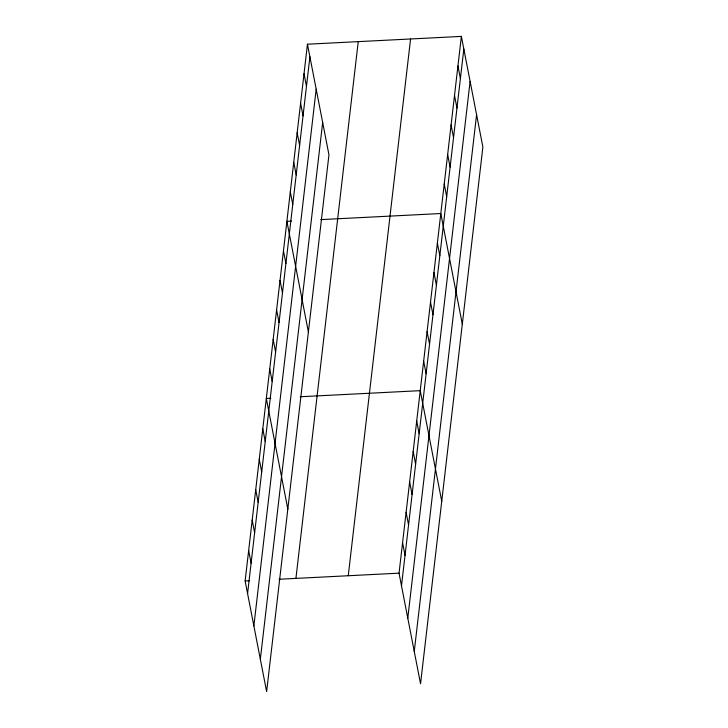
<?xml version="1.0" encoding="UTF-8"?>
<svg xmlns="http://www.w3.org/2000/svg" width="728" height="728" viewBox="0 0 728 728"><rect width="100%" height="100%" fill="white"/><g stroke="black" fill="none" stroke-linecap="round" stroke-linejoin="round"><path stroke-width="1.09" d="M307.453 44.208L328.956 154.837L266.63 691.6L245.127 580.971L307.453 44.208L461.37 36.4L482.873 147.029L420.547 683.792L399.044 573.163L461.37 36.4M247.575 593.593L309.901 56.83M253.863 625.934L316.189 89.171M260.342 659.259L322.668 122.495M295.923 578.396L358.24 41.633M348.257 575.739L410.574 38.975M401.501 585.776L463.827 49.022M407.789 618.127L470.106 81.363M414.259 651.442L476.585 114.687M291.4 221.112L286.887 221.339L308.39 331.968M320.748 219.619L440.804 213.532L462.307 324.16M270.834 398.243L266.321 398.471L287.824 509.1M300.182 396.751L420.238 390.663L441.741 501.292M245.127 580.971L249.64 580.744M278.988 579.251L399.044 573.163M457.939 65.92L460.396 78.542M454.518 95.441L456.966 108.062M451.087 124.961L453.535 137.583M447.656 154.491L450.113 167.103M444.235 184.011L446.683 196.633M437.373 243.052L439.83 255.674M433.952 272.572L436.4 285.194M430.521 302.093L432.969 314.714M427.09 331.622L429.547 344.235M423.66 361.143L426.117 373.755M416.707 421.075L419.155 433.697M413.176 451.496L415.624 464.118M409.646 481.909L412.094 494.53M406.106 512.33L408.563 524.943M402.575 542.742L405.032 555.364M304.022 73.737L306.479 86.35M300.591 103.258L303.048 115.87M297.17 132.778L299.618 145.4M293.739 162.298L296.196 174.92M290.308 191.819L292.765 204.441M283.456 250.86L285.904 263.481M280.025 280.389L282.482 293.002M276.604 309.91L279.051 322.531M273.173 339.43L275.621 352.052M269.742 368.95L272.199 381.572M262.781 428.892L265.238 441.505M259.25 459.304L261.707 471.926M255.719 489.726L258.176 502.338M252.188 520.138L254.645 532.76M248.657 550.55L251.114 563.172"/></g></svg>
